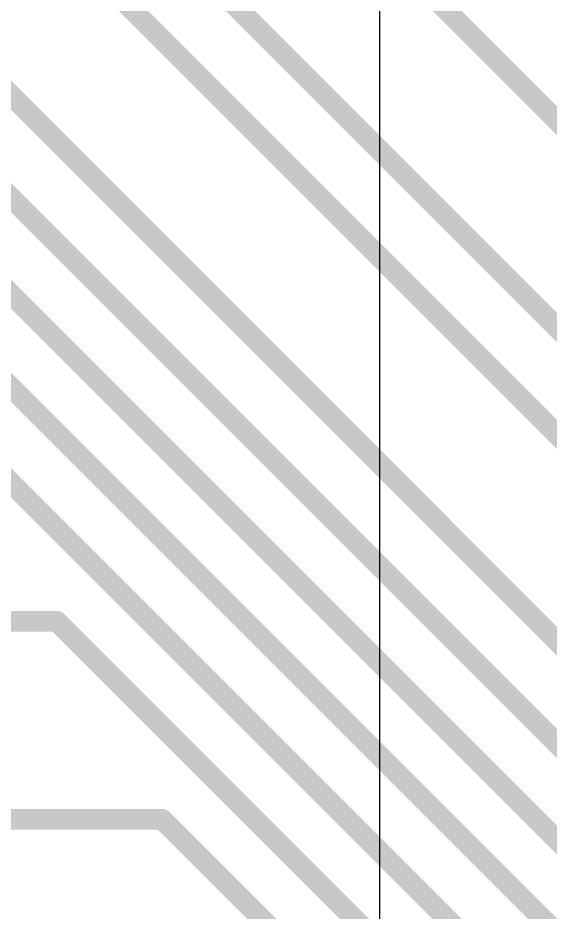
# Model space of a CAD drawing. Extents: x 75 to 173, y 40 to 188.
# Drawn here: x 105.63 to 109.55, y 155.34 to 161.92 of the extents above; entities that cross this region are included whole.
import ezdxf

# ---------------------------------------------------------------- set-up
doc = ezdxf.new("R2010")
doc.units = 0
doc.header["$MEASUREMENT"] = 0
doc.layers.add('BottomLayer', color=5, linetype='CONTINUOUS')
doc.layers.add('TopLayer', color=1, linetype='CONTINUOUS')

msp = doc.modelspace()

# ---------------------------------------------------------------- linework, layer by layer
at = {"layer": 'BottomLayer'}
msp.add_line((108.29946, 121.06782), (108.29946, 169.17542), dxfattribs=at)
at = {"layer": 'TopLayer', "const_width": 0.1524}
for points in [[(103.78156, 166.98772), (113.86206, 156.90722)], [(103.86716, 165.37812), (112.88416, 156.36112)], [(104.4476, 164.01027), (112.57936, 155.87852)], [(103.8126, 163.12127), (112.03326, 154.90062)], [(103.949, 162.23227), (112.29666, 153.88462)], [(104.22745, 161.24262), (112.68588, 152.7842)], [(104.60046, 160.18382), (112.67766, 152.10662)], [(105.26695, 158.81222), (112.42975, 151.64942)], [(105.53086, 157.47683), (105.73406, 157.47683)], [(105.73406, 157.47683), (105.91984, 157.47683)], [(105.91984, 157.47683), (105.95935, 157.43732)], [(105.95935, 157.43732), (112.48385, 150.91282)], [(105.42926, 156.01822), (106.69595, 156.01822)], [(106.69595, 156.01822), (112.47775, 150.23642)]]:
    msp.add_lwpolyline(points, dxfattribs=at)
at = {"layer": 'TopLayer', "const_width": 0.0762}
for points in [[(105.69596, 157.47683, 1), (105.77216, 157.47683, 1)], [(105.69596, 157.47683, 1), (105.77216, 157.47683, 1)], [(105.88174, 157.47683, 1), (105.95794, 157.47683, 1)], [(105.88174, 157.47683, 1), (105.95794, 157.47683, 1)], [(105.92125, 157.43732, 1), (105.99745, 157.43732, 1)], [(105.92125, 157.43732, 1), (105.99745, 157.43732, 1)], [(106.65785, 156.01822, 1), (106.73405, 156.01822, 1)], [(106.65785, 156.01822, 1), (106.73405, 156.01822, 1)]]:
    msp.add_lwpolyline(points, format="xyb", close=True, dxfattribs=at)

doc.saveas('drawing.dxf')
